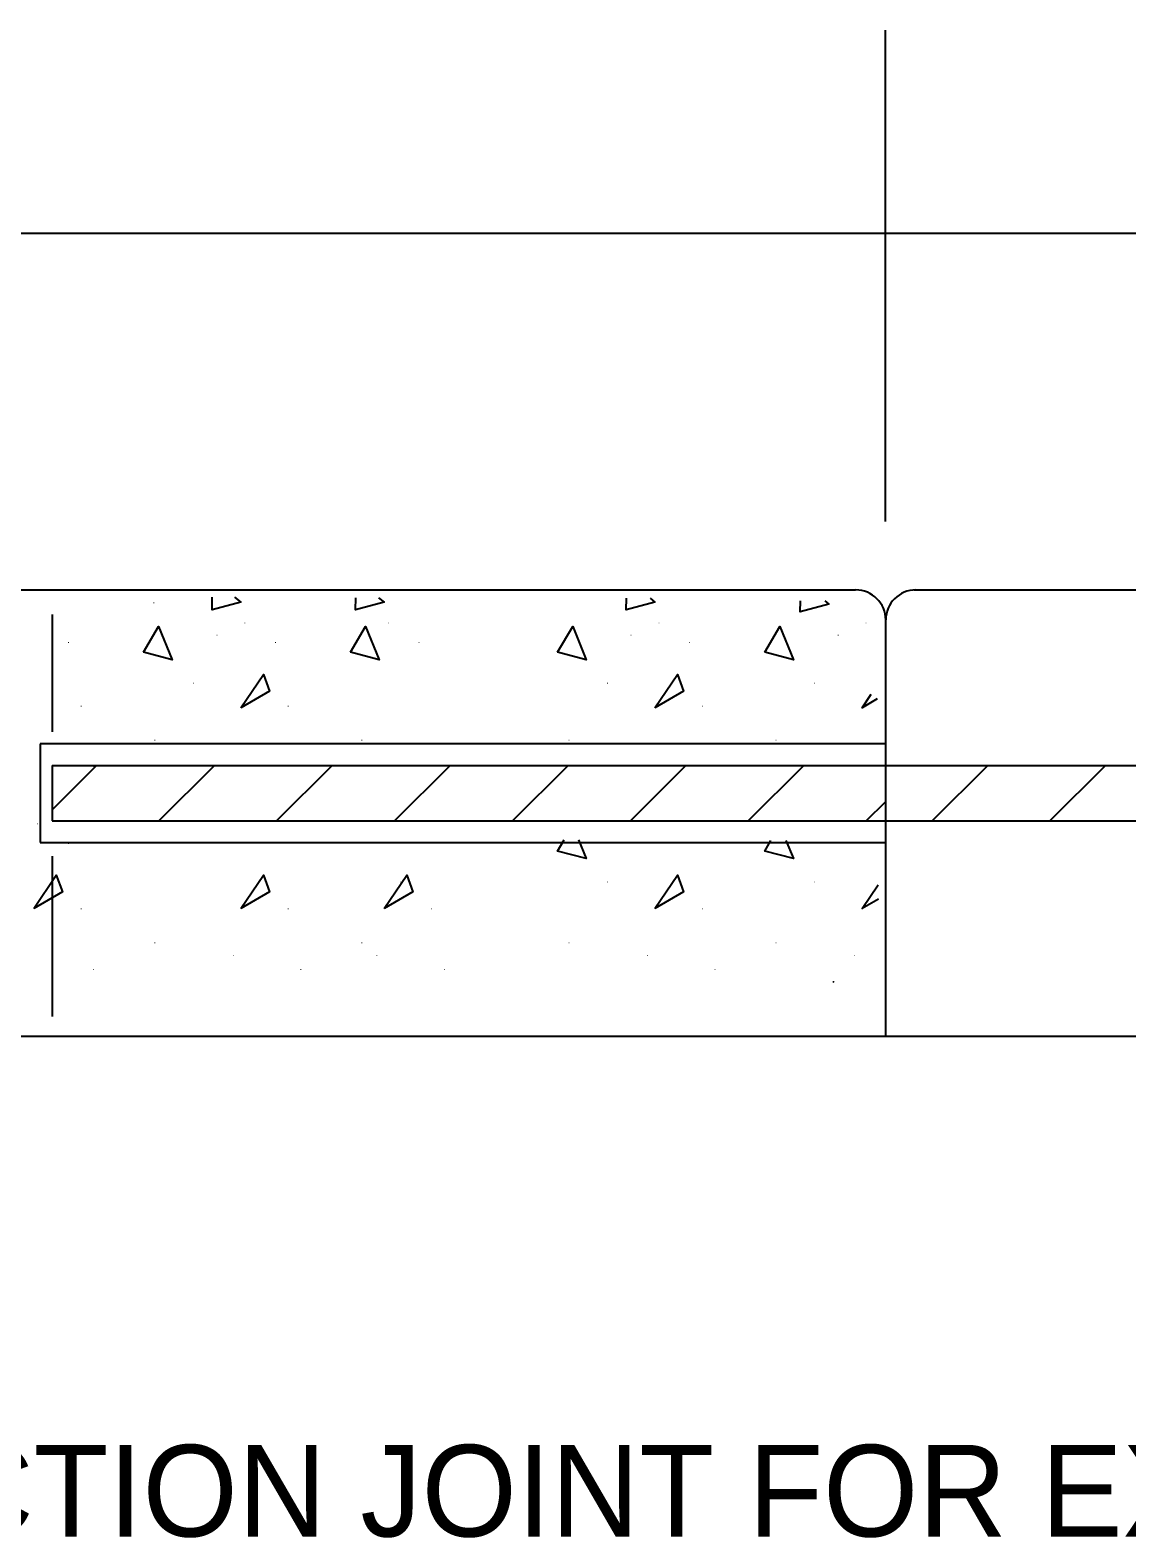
# Model space of a CAD drawing. Extents: x -924.2 to -895.3, y 391.1 to 435.2.
# Drawn here: x -915.584 to -913.939, y 391.697 to 393.957 of the extents above; entities that cross this region are included whole.
import ezdxf

# ---------------------------------------------------------------- set-up
doc = ezdxf.new("R2010")
doc.units = 0
for name, color, linetype in [('rd_NO-PLOT', 7, 'Continuous'), ('rd_PAVEMENT', 7, 'Continuous'), ('str_Center-Line-A', 7, 'Continuous'), ('str_Reinforcement-A', 7, 'Continuous')]:
    doc.layers.add(name, color=color, linetype=linetype)

msp = doc.modelspace()

# ---------------------------------------------------------------- linework, layer by layer
at = {"layer": 'rd_PAVEMENT'}
for p, q in [((-915.8587, 393.6533), (-914.3009, 393.6533)), ((-914.3009, 393.6533), (-912.8625, 393.6533)), ((-916.1185, 393.1183), (-914.3459, 393.1183)), ((-914.2584, 393.1184), (-912.5628, 393.1184)), ((-915.5509, 393.0814), (-915.5509, 392.9056)), ((-914.3008, 392.7678), (-914.3008, 393.0732)), ((-914.2998, 392.8876), (-915.5689, 392.8876)), ((-915.5689, 392.8876), (-915.5689, 392.7396)), ((-915.5509, 392.7887), (-915.4843, 392.8553)), ((-915.3908, 392.7719), (-915.3075, 392.8553)), ((-915.2141, 392.7719), (-915.1307, 392.8553)), ((-915.0373, 392.7719), (-914.9539, 392.8553)), ((-914.8605, 392.7719), (-914.7772, 392.8553)), ((-914.6837, 392.7719), (-914.6004, 392.8553)), ((-914.507, 392.7719), (-914.4236, 392.8553)), ((-914.2313, 392.7719), (-914.1479, 392.8553)), ((-914.0545, 392.7719), (-913.9712, 392.8553)), ((-914.3302, 392.7719), (-914.3008, 392.8013)), ((-914.3008, 392.4493), (-914.3008, 392.7678)), ((-915.5689, 392.7396), (-914.3003, 392.7396)), ((-915.5509, 392.7193), (-915.5509, 392.4788)), ((-916.1185, 392.4493), (-914.3008, 392.4493)), ((-914.3008, 392.4493), (-912.5629, 392.4493))]:
    msp.add_line(p, q, dxfattribs=at)
for points in [[(-915.2775, 393.1074), (-915.2679, 393.1), (-915.3108, 393.0883), (-915.3107, 393.1075)], [(-915.0612, 393.1065), (-915.0528, 393.1), (-915.0957, 393.0883), (-915.0955, 393.1066)], [(-914.6541, 393.1057), (-914.6468, 393.1), (-914.6898, 393.0883), (-914.6896, 393.1058)], [(-914.3922, 393.1019), (-914.386, 393.0971), (-914.4289, 393.0854), (-914.4288, 393.102)], [(-914.3136, 392.9549), (-914.3363, 392.9417), (-914.3225, 392.962)], [(-914.7613, 392.7435), (-914.7498, 392.7154), (-914.7929, 392.7267), (-914.783, 392.7435)], [(-914.4505, 392.7428), (-914.4393, 392.7154), (-914.4823, 392.7267), (-914.4729, 392.7428)], [(-914.3116, 392.6549), (-914.3363, 392.6406), (-914.3121, 392.6762)], [(-914.3789, 392.5305), (-914.3789, 392.5308), (-914.3785, 392.5305)]]:
    msp.add_lwpolyline(points, dxfattribs=at)
for points in [[(-915.4139, 393.0249), (-915.3913, 393.0634), (-915.3709, 393.0135)], [(-915.1034, 393.0249), (-915.0808, 393.0634), (-915.0604, 393.0135)], [(-914.7929, 393.0249), (-914.7702, 393.0634), (-914.7498, 393.0135)], [(-914.4823, 393.0249), (-914.4597, 393.0634), (-914.4393, 393.0135)], [(-915.2679, 392.9417), (-915.234, 392.9916), (-915.2249, 392.9667)], [(-914.6468, 392.9417), (-914.6129, 392.9916), (-914.6038, 392.9667)], [(-915.5784, 392.6406), (-915.5445, 392.6905), (-915.5354, 392.6656)], [(-915.2679, 392.6406), (-915.234, 392.6905), (-915.2249, 392.6656)], [(-915.0528, 392.6406), (-915.0188, 392.6905), (-915.0097, 392.6656)], [(-914.6468, 392.6406), (-914.6129, 392.6905), (-914.6038, 392.6656)]]:
    msp.add_lwpolyline(points, close=True, dxfattribs=at)
for centre, start, end in [((-914.3459, 393.0732), 0, 90), ((-914.2556, 393.0732), 90, 180)]:
    msp.add_arc(centre, 0.0451, start, end, dxfattribs=at)
at = {"layer": 'str_Center-Line-A'}
msp.add_line((-914.3009, 393.221), (-914.3009, 393.9574), dxfattribs=at)
at = {"layer": 'str_Reinforcement-A'}
for p, q in [((-915.5509, 392.8553), (-915.5509, 392.7719)), ((-915.5509, 392.8553), (-913.0509, 392.8553)), ((-915.5509, 392.7719), (-913.0509, 392.7719))]:
    msp.add_line(p, q, dxfattribs=at)

# ---------------------------------------------------------------- texts
at = {"layer": 'rd_NO-PLOT'}
msp.add_text('TRANSVERSE CONSTRUCTION JOINT FOR EXIST CONC PAVEMENT', height=0.13737, dxfattribs=at).set_placement((-917.9157, 391.6992))
at = {"layer": 'rd_PAVEMENT'}
for p in [(-915.4, 393.0983), (-915.2635, 393.068), (-915.0484, 393.068), (-914.6425, 393.068), (-914.332, 393.068), (-915.528, 393.0386), (-915.3054, 393.0497), (-915.2175, 393.0386), (-915.0902, 393.0497), (-915.0023, 393.0386), (-914.6843, 393.0497), (-914.5964, 393.0386), (-914.3738, 393.0497), (-915.3408, 392.9779), (-914.7197, 392.9779), (-914.4092, 392.9779), (-915.509, 392.9435), (-915.1985, 392.9435), (-914.5774, 392.9435), (-915.3985, 392.8923), (-915.088, 392.8923), (-914.7775, 392.8923), (-914.4669, 392.8923), (-915.4902, 392.8528), (-915.5741, 392.7669), (-915.528, 392.7375), (-915.0302, 392.6797), (-914.7197, 392.6797), (-914.4092, 392.6797), (-915.509, 392.6395), (-915.1985, 392.6395), (-914.9833, 392.6395), (-914.5774, 392.6395), (-915.3985, 392.5883), (-915.088, 392.5883), (-914.7775, 392.5883), (-914.4669, 392.5883), (-915.2808, 392.5693), (-915.0656, 392.5693), (-914.6597, 392.5693), (-914.3492, 392.5693), (-915.4902, 392.5487), (-915.1796, 392.5487), (-914.9645, 392.5487), (-914.5586, 392.5487)]:
    msp.add_text('.', height=0.00916, dxfattribs=at).set_placement(p)

doc.saveas('drawing.dxf')
